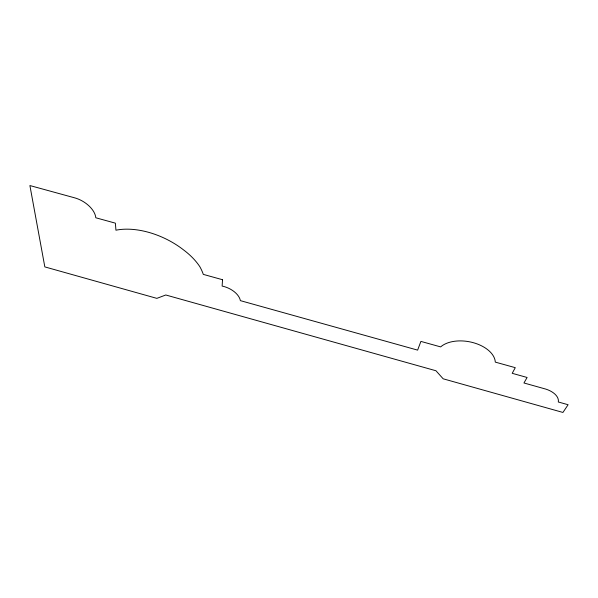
<?xml version="1.0" encoding="UTF-8"?>
<svg xmlns="http://www.w3.org/2000/svg" width="598" height="598" viewBox="0 0 598 598"><rect width="100%" height="100%" fill="white"/><g stroke="black" fill="none" stroke-linecap="round" stroke-linejoin="round"><path stroke-width="0.9" d="M222.531 279.722L222.127 286.068A18.172 10.846 22.5 0 1 240.381 300.637L417.621 350.122L420.902 341.406L440.651 346.9A29.788 17.783 10.4 0 1 473.354 342.699A29.788 17.783 10.4 0 1 495.286 362.111L515.274 367.673L512.209 373.316L527.1 377.473L523.953 382.982L545.907 389.134A20.197 11.362 7.8 0 1 558.315 401.991L568.1 404.726L562.942 412.448L443.17 378.803L435.957 370.753L165.788 294.986L156.848 298.365L44.828 266.895L29.9 185.552L74.384 197.759A21.192 12.438 30.3 0 1 95.8 217.769L115.377 223.159L115.945 230.2A61.093 35.723 25.9 0 1 183.534 249.897A54.904 32.27 25.8 0 1 199.829 266.686A65.332 38.205 26.3 0 1 203.313 274.385L222.531 279.722"/></g></svg>
